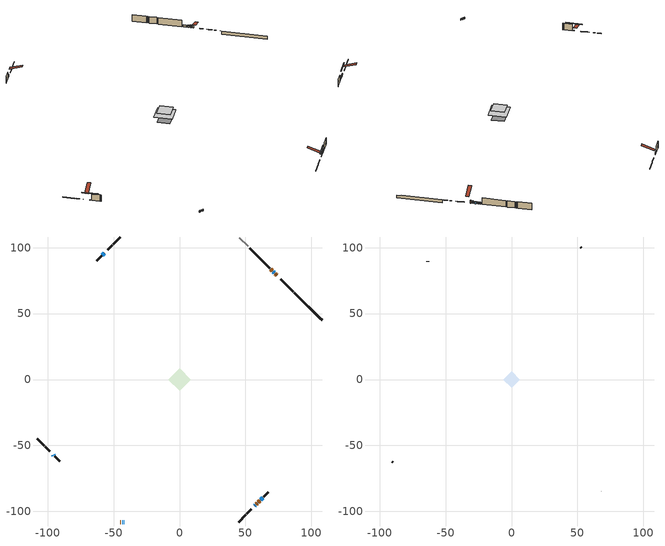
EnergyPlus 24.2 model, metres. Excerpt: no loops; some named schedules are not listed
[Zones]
conditioned space
 floor outside (Floor1 construction): -2.13,0 0,2.13 2.13,0 0,-2.13 z0.61
 floor adiabatic (AdiabaticFloorConstruction): -8.47,0 0,8.47 8.47,0 0,-8.47 z3.05
 floor foundation (Slab1 construction): -5.81,0 0,5.81 5.81,0 0,-5.81 z-1.68
 wall outside (RimJoist1 construction): 44.75,-108.04 50.39,-102.41 / -108.04,-44.75 -102.41,-50.39 / -44.75,108.04 -50.39,102.41 / 86.37,66.42 80.74,72.06 z0.61:0.91
 wall outside (RimJoist2 construction): 51.05,-101.75 54.32,-98.48 / -101.75,-51.05 -98.48,-54.32 / -51.05,101.75 -54.32,98.48 / 80.08,72.72 76.81,75.99 z0.61:0.91
 wall outside (AdiabaticWallConstruction 1): 72.84,79.95 72.6,80.2 z0.61:2.64
 wall outside (AdiabaticWallConstruction): -57.22,95.58 -58.48,94.32 z0.61:1.88; 71.94,80.86 71.11,81.68 / 61.48,-91.32 63.13,-89.67 z0.61:1.68; 57.22,-95.58 57.43,-95.37 / -95.58,-57.22 -95.17,-57.63 z0.61:0.96; -43.44,-108.04 -43.07,-108.04 / -42.15,-108.04 -41.73,-108.04 z0.61:1.83
 wall outside (Wall2 construction): 63.79,-89.01 67.32,-85.48 / -94.51,-58.29 -90.98,-61.81 / -59.14,93.66 -62.66,90.14 / 56.9,95.89 53.38,99.42 z0.61:5.49
 wall foundation (FoundationWall1 construction): 87.03,65.77,-1.68 87.03,65.77,0.61 105.94,46.85,0.61 105.94,46.85,0.51 108.04,44.75,0.51 108.04,44.75,-1.68
 wall othersidecoefficients (AdiabaticWallConstruction 1): 73.91,78.89 73.5,79.3 z0.61:2.64
 wall othersidecoefficients (AdiabaticWallConstruction): -44.76,-108.04 -44.36,-108.04 z0.61:1.83; 58.08,-94.72 59.09,-93.71 / 70.46,82.34 69.16,83.63 z0.61:2.13; 59.75,-93.05 60.82,-91.97 z0.61:2.64
 wall othersidecoefficients (Wall1 construction): 68.51,84.29 57.56,95.24 z0.61:5.49
 wall adiabatic (Wall4 construction): 51.95,100.85 45.41,107.39 z0.61:5.49
 window (WindowConstruction 1): -57.22,95.58 -58.48,94.32 z0.61:1.88
 window (WindowConstruction 2): 71.94,80.86 71.12,81.68 z0.61:1.68
 window (WindowConstruction 5): 57.22,-95.58 57.43,-95.37 z0.61:0.95
 window (WindowConstruction 6): -95.58,-57.22 -95.17,-57.63 z0.61:0.95
 window (WindowConstruction 3): -43.44,-108.04 -43.07,-108.04 z0.61:1.83
 window (WindowConstruction 4): -42.15,-108.04 -41.74,-108.04 z0.61:1.83
 window (WindowConstruction): 61.48,-91.32 63.13,-89.67 z0.61:1.68
 door inside (Door): 73.91,78.89 73.5,79.3 z0.61:2.64
 door (Door 1): 72.84,79.96 72.6,80.2 z0.61:2.64
 door inside (Window 3): -44.75,-108.04 -44.36,-108.04 z0.61:1.83
 door inside (Window): 58.08,-94.72 59.09,-93.71 z0.61:2.13
 door inside (Window 1): 59.75,-93.05 60.82,-91.97 z0.61:2.64
 door inside (Window 2): 70.46,82.34 69.17,83.63 z0.61:2.13
 ceiling adiabatic (AdiabaticFloorConstruction): 0,-8.47 8.47,0 0,8.47 -8.47,0 z3.05
attic - vented
 floor to conditioned space (Floor2 construction Reversed): -6.18,0 0,6.18 6.18,0 0,-6.18 z5.49
 wall outside (Wall3 construction): 67.97,-84.83 68.09,-84.71 / -90.33,-62.47 -90.21,-62.58 / -63.32,89.48 -63.43,89.37 / 52.72,100.08 52.61,100.19 z0.61:5.49
 roof outside (Roof1 construction): 56.56,-96.23,5.49 50.54,-90.21,8.33 48.96,-91.8,8.33 54.98,-97.82,5.49; -96.23,-56.56,5.49 -90.21,-50.54,8.33 -91.8,-48.96,8.33 -97.82,-54.98,5.49; -56.56,96.23,5.49 -50.54,90.21,8.33 -48.96,91.8,8.33 -54.98,97.82,5.49; 74.56,78.24,5.49 68.54,72.21,8.33 70.13,70.63,8.33 76.15,76.65,5.49
shading: -58.69,94.11 -57.01,95.79 -57.22,96 -58.9,94.32 z2.18; 70.9,81.89 72.15,80.65 72.36,80.86 71.12,82.11 z1.98; 61.02,-91.78 53.63,-99.17 53.92,-99.46 61.31,-92.07 z6.04; -91.58,-61.22 -99.17,-53.63 -99.46,-53.92 -91.87,-61.51 z6.04; 63.34,-89.45 61.27,-91.53 61.48,-91.74 63.55,-89.67 z1.98
[Building]
Building 1: Terrain=Suburbs
[Site:Location]
Toronto City Centre_ON: Latitude {deg}=43.63; Longitude {deg}=-79.39; Time Zone {hr}=-5; Elevation {m}=77; Keep Site Location Information=Yes
[Site:GroundTemperature:Shallow]
5.01852, 3.26908, 3.12898, 3.95918, 7.29196, 10.6092, 13.4851, 15.3069, 15.4617, 13.9799, 11.1774, 7.9619
[Site:WaterMainsTemperature]
Calculation Method=Schedule; Temperature Schedule=mains temperature schedule
[Material] Roughness=Rough; Thermal Absorptance=0.9
Name | Thickness {m} | Conductivity {W/m-K} | Density {kg/m3} | Specific Heat {J/kg-K} | Solar Absorptance | Visible Absorptance
asphalt or fiberglass shingles | 0.00635 | 0.162714 | 1121.4 | 1465.45 | 0.4 | 0.4
ceiling loosefill ins | 0.169333 | 0.0480833 | 16.02 | 1046.75 | 0.7 | 0.7
ceiling stud and cavity | 0.1397 | 0.104805 | 65.682 | 1177.47 | 0.7 | 0.7
concrete 4.0 in. | 0.1016 | 1.803125 | 2242.8 | 837.4 | 0.7 | 0.7
concrete 8.0 in. | 0.2032 | 1.803125 | 2242.8 | 837.4 | 0.7 | 0.7
door material | 0.04445 | 0.423968 | 512.64 | 1214.23 | 0.7 | 0.7
door material 1 | 0.04445 | 0.41777 | 512.64 | 1214.23 | 0.7 | 0.7
door material 2 | 0.04445 | 0.435339 | 512.64 | 1214.23 | 0.7 | 0.7
door material 3 | 0.04445 | 2.524375 | 512.64 | 1214.23 | 0.7 | 0.7
door material 4 | 0.04445 | 0.880494 | 512.64 | 1214.23 | 0.7 | 0.7
door material 5 | 0.04445 | 0.327969 | 512.64 | 1214.23 | 0.7 | 0.7
exterior vertical ins | 0.0563203 | 0.029427 | 32.04 | 1214.23 | 0.7 | 0.7
floor covering | 0.0127 | 0.0433444 | 54.468 | 1339.84 | 0.6 | 0.6
floor rigid ins | 0.103632 | 0.029427 | 32.04 | 1214.23 | 0.7 | 0.7
floor rigid ins 1; wall rigid ins 2 | 0.512978 | 0.029427 | 32.04 | 1214.23 | 0.7 | 0.7
floor stud and cavity | 0.1397 | 0.203849 | 92.3553 | 1139.71 | 0.7 | 0.7
floor stud and cavity 1 | 0.1397 | 1.75129 | 37.0049 | 1207.88 | 0.7 | 0.7
furniture material conditioned space 1 | 0.1524 | 0.115458 | 640.8 | 1214.23 | 0.6 | 0.6
gypsum board | 0.0127 | 0.160291 | 801 | 837.4 | 0.6 | 0.6
gypsum board 1 | 0.0127 | 0.160291 | 801 | 837.4 | 0.7 | 0.7
osb sheathing 0.5 in. | 0.0127 | 0.115458 | 512.64 | 1214.23 | 0.7 | 0.7
osb sheathing 0.75 in. | 0.01905 | 0.115458 | 512.64 | 1214.23 | 0.7 | 0.7
osb sheathing 2.0 in. | 0.0508 | 0.115458 | 512.64 | 1214.23 | 0.7 | 0.7
rim joist rigid ins; wall rigid ins 1 | 0.051816 | 0.029427 | 32.04 | 1214.23 | 0.7 | 0.7
rim joist stud and cavity | 0.0508 | 0.0405436 | 125.044 | 1163.47 | 0.6 | 0.6
rim joist stud and cavity 1 | 0.0508 | 0.0399817 | 125.044 | 1163.47 | 0.6 | 0.6
wall rigid ins | 0.051816 | 0.029427 | 32.04 | 1214.23 | 0.4 | 0.4
wall stud and cavity | 0.1397 | 0.10487 | 139.0536 | 1170.24 | 0.7 | 0.7
wall stud and cavity 1 | 0.1397 | 0.119486 | 139.0536 | 1170.24 | 0.7 | 0.7
wall stud and cavity 2 | 0.0889 | 6.9971 | 50.32683 | 1063.81 | 0.6 | 0.6
wall stud and cavity 3 | 0.0889 | 0.380278 | 52.3479 | 1209.89 | 0.7 | 0.7
wall stud and cavity 4 | 0.0889 | 0.391764 | 83.0341 | 1211.67 | 0.7 | 0.7
wood siding | 0.0254 | 0.102417 | 544.68 | 1172.36 | 0.4 | 0.4
wood siding 1 | 0.00254 | 0.102417 | 544.68 | 1172.36 | 0.4 | 0.4
wood siding 2; wood siding 3; wood siding 4 | 0.0254 | 0.102417 | 544.68 | 1172.36 | 0.7 | 0.7
[WindowMaterial:SimpleGlazingSystem]
Name | U-Factor {W/m2-K} | Solar Heat Gain Coefficient
WindowMaterial | 2.92871 | 0.66
WindowMaterial 1 | 2.90373 | 0.68
WindowMaterial 2 | 6.802244 | 0.72
WindowMaterial 3 | 6.93965 | 0.69
WindowMaterial 4 | 3.07123 | 0.43
[Construction]
AdiabaticFloorConstruction: floor stud and cavity 1, floor rigid ins 1, osb sheathing 0.75 in., floor covering
AdiabaticWallConstruction: wood siding 3, wall rigid ins 2, wall stud and cavity 3, gypsum board
AdiabaticWallConstruction 1: wood siding 4, wall rigid ins 2, wall stud and cavity 3, gypsum board
Door: door material 4
Door 1: door material 5
Floor1 construction: floor stud and cavity, floor rigid ins, osb sheathing 0.75 in., floor covering
Floor2 construction Reversed: gypsum board, ceiling stud and cavity, ceiling loosefill ins
FoundationWall1 construction: concrete 8.0 in., gypsum board 1
furniture construction conditioned space 1: furniture material conditioned space 1
PartitionWallConstruction: gypsum board, wall stud and cavity 4, gypsum board
RimJoist1 construction: wood siding 2, rim joist rigid ins, osb sheathing 2.0 in., rim joist stud and cavity
RimJoist2 construction: wood siding 2, osb sheathing 2.0 in., rim joist stud and cavity 1
Roof1 construction: asphalt or fiberglass shingles
Slab1 construction: concrete 4.0 in.
Wall1 construction; Wall4 construction: wall rigid ins, osb sheathing 0.5 in., wall stud and cavity, gypsum board
Wall2 construction: wood siding, wall rigid ins 1, osb sheathing 0.5 in., wall stud and cavity 1, gypsum board
Wall3 construction: wood siding 1, wall stud and cavity 2
Window: door material
Window 1: door material 1
Window 2: door material 2
Window 3: door material 3
WindowConstruction; WindowConstruction 2: WindowMaterial
WindowConstruction 1: WindowMaterial 1
WindowConstruction 3: WindowMaterial 2
WindowConstruction 4: WindowMaterial 3
WindowConstruction 5; WindowConstruction 6: WindowMaterial 4
[Zone] Multiplier=1; Part of Total Floor Area=Yes
Name | Volume {m3}
attic - vented | 35.2371
conditioned space | 546.3
[Space]
Name | Zone | Volume {m3}
attic - vented 1 | attic - vented | 35.2371
conditioned space 1 | conditioned space | 546.3
[ZoneInfiltration:EffectiveLeakageArea]
infil attic - vented 1: Zone or Space=attic - vented 1; Schedule=Always On Discrete; Effective Air Leakage Area {cm2}=3219.37; Stack Coefficient=0.000536539; Wind Coefficient=1.56502e-05
[ZoneMixing]
whole house fan mix: Zone or Space=attic - vented; Schedule=Always On Continuous; Design Flow Rate Calculation Method=Flow/Zone; Design Flow Rate {m3/s}=0; Source Zone or Space=conditioned space
[SurfaceProperty:ExposedFoundationPerimeter]
Slab1: Exposed Perimeter Calculation Method=TotalExposedPerimeter; Total Exposed Perimeter {m}=29.718
[SurfaceProperty:OtherSideCoefficients]
other non-freezing space: Combined Convective/Radiative Film Coefficient {W/m2-K}=8.35; Constant Temperature Coefficient=1; External Dry-Bulb Temperature Coefficient=0; Ground Temperature Coefficient=0; Wind Speed Coefficient=0; Zone Air Temperature Coefficient=0; Constant Temperature Schedule=other non-freezing space; Previous Other Side Temperature Coefficient=0
[InternalMass] Zone or ZoneList=conditioned space; Space or SpaceList=conditioned space 1
Name | Construction | Surface Area {m2}
furniture mass conditioned space 1 | furniture construction conditioned space 1 | 87.9638
partition wall mass | PartitionWallConstruction | 219.909
[Lights]
interior lighting: Zone or ZoneList or Space or SpaceList=conditioned space 1; Schedule=interior lighting schedule; Design Level Calculation Method=LightingLevel; Lighting Level {W}=343.2; Return Air Fraction=0; Fraction Radiant=0.6; Fraction Visible=0.2; Fraction Replaceable=1
[People]
occupants: Zone or ZoneList or Space or SpaceList=conditioned space 1; Number of People Schedule=occupants schedule; Number of People Calculation Method=People; Number of People=3; Fraction Radiant=0.314171; Sensible Heat Fraction=0.56303; Activity Level Schedule=occupants activity schedule; Carbon Dioxide Generation Rate {m3/s-W}=0; Enable ASHRAE 55 Comfort Warnings=No; Mean Radiant Temperature Calculation Type=EnclosureAveraged
[ElectricEquipment] Zone or ZoneList or Space or SpaceList=conditioned space 1; Design Level Calculation Method=EquipmentLevel
Name | Schedule | Design Level {W} | Fraction Latent | Fraction Radiant | Fraction Lost
clothes dryer | clothes dryer schedule | 140.772 | 0.015 | 0.081 | 0.85
clothes washer | clothes washer schedule | 32.1985 | 0.03 | 0.162 | 0.7
cooking range | cooking range schedule | 208.969 | 0.08 | 0.432 | 0.2
dishwasher | dishwasher schedule | 66.8632 | 0.3 | 0.18 | 0.4
fridge | fridge schedule | 72.9452 | 0 | 0.6 | 0
mech vent bath fan 0 | mech vent bath fan 0 schedule | 50.2 | 0 | 0 | 1
mech vent bath fan 1 | mech vent bath fan 1 schedule | 50.2 | 0 | 0 | 1
mech vent bath fan 2 | mech vent bath fan 2 schedule | 50.2 | 0 | 0 | 1
mech vent house fan | mech vent house fan schedule | 0 | 0 | 0 | 1
mech vent house fan cfis | mech vent house fan cfis schedule | 0 | 0 | 0 | 0
mech vent range fan 0 | mech vent range fan 0 schedule | 57 | 0 | 0 | 1
misc plug loads | misc plug loads schedule | 494.7 | 0.045 | 0.513 | 0.1
whole house fan | Always On Discrete | 0 | 0 | 0 | 1
[OtherEquipment] Zone or ZoneList or Space or SpaceList=conditioned space 1; Design Level Calculation Method=EquipmentLevel
Name | Fuel Type | Schedule | Design Level {W} | Fraction Latent | Fraction Radiant | Fraction Lost
clothes dryer 1 | Electricity | clothes dryer schedule | 0 | 0.015 | 0.081 | 0.85
cooking range 1 | Electricity | cooking range schedule | 0 | 0.08 | 0.432 | 0.2
general water use latent | None | general water use schedule | 59.3978 | 1 | 0 | 0
general water use sensible | None | general water use schedule | -58.539 | 0 | 0.6 | 0
mech vent house fan latent load | None | Always On Discrete | 0 | 1 | 0 | 0
mech vent house fan sensible load | None | Always On Discrete | 0 | 0 | 0 | 0
water heater energy adjustment1 | NaturalGas | Always On Discrete | 0.01 | 0 | 0 | 1
[ZoneInfiltration:DesignFlowRate] Zone or ZoneList or Space or SpaceList=conditioned space 1; Schedule=Always On Discrete; Design Flow Rate Calculation Method=Flow/Zone; Design Flow Rate {m3/s}=0
infil flow; natural vent flow; whole house fan flow
[Foundation:Kiva]
Foundation Kiva 1: Initial Indoor Air Temperature {C}=18; Wall Height Above Grade {m}=0.609996; Wall Depth Below Slab {m}=0.2032; Custom Block Material Name 1=exterior vertical ins; Custom Block Depth 1 {m}=2.28999; Custom Block X Position 1 {m}=0.2159; Custom Block Z Position 1 {m}=0
[Foundation:Kiva:Settings]
Soil Conductivity {W/m-K}=0.849921; Soil Density {kg/m3}=1842.3; Soil Specific Heat {J/kg-K}=418.7; Ground Solar Absorptivity=0.9; Ground Thermal Absorptivity=0.9; Ground Surface Roughness {m}=0.03; Far-Field Width {m}=40; Deep-Ground Boundary Condition=ZeroFlux; Deep-Ground Depth {m}=40; Minimum Cell Dimension {m}=0.2; Maximum Cell Growth Coefficient=3; Simulation Timestep=Timestep
[Exterior:Lights]
exterior lighting: Schedule=exterior lighting schedule; Design Level {W}=75.6
[Schedule:Constant]
Name | Hourly Value
Always On Continuous; mech vent house fan schedule; mech vent house fan cfis schedule; Always On Discrete | 1
other non-freezing space; fridge schedule | 0
occupants activity schedule | 117.228
[Schedule:Week:Daily]
interior lighting schedule Week Rule - Jan1-Jan27: interior lighting schedule day, interior lighting schedule day, interior lighting schedule day, interior lighting schedule day, interior lighting schedule day, interior lighting schedule day, interior lighting schedule day, interior lighting schedule default day, interior lighting schedule default day, interior lighting schedule default day, interior lighting schedule default day, interior lighting schedule default day
interior lighting schedule Week Rule - Jan28-Feb3: interior lighting schedule day, interior lighting schedule day, interior lighting schedule day, interior lighting schedule day, interior lighting schedule day 1, interior lighting schedule day 1, interior lighting schedule day 1, interior lighting schedule default day, interior lighting schedule default day, interior lighting schedule default day, interior lighting schedule default day, interior lighting schedule default day
interior lighting schedule Week Rule - Feb4-Feb24: interior lighting schedule day 1, interior lighting schedule day 1, interior lighting schedule day 1, interior lighting schedule day 1, interior lighting schedule day 1, interior lighting schedule day 1, interior lighting schedule day 1, interior lighting schedule default day, interior lighting schedule default day, interior lighting schedule default day, interior lighting schedule default day, interior lighting schedule default day
interior lighting schedule Week Rule - Feb25-Mar3: interior lighting schedule day 1, interior lighting schedule day 1, interior lighting schedule day 1, interior lighting schedule day 1, interior lighting schedule day 2, interior lighting schedule day 2, interior lighting schedule day 2, interior lighting schedule default day, interior lighting schedule default day, interior lighting schedule default day, interior lighting schedule default day, interior lighting schedule default day
interior lighting schedule Week Rule - Mar4-Mar31: interior lighting schedule day 2, interior lighting schedule day 2, interior lighting schedule day 2, interior lighting schedule day 2, interior lighting schedule day 2, interior lighting schedule day 2, interior lighting schedule day 2, interior lighting schedule default day, interior lighting schedule default day, interior lighting schedule default day, interior lighting schedule default day, interior lighting schedule default day
interior lighting schedule Week Rule - Apr1-Apr28: interior lighting schedule day 3, interior lighting schedule day 3, interior lighting schedule day 3, interior lighting schedule day 3, interior lighting schedule day 3, interior lighting schedule day 3, interior lighting schedule day 3, interior lighting schedule default day, interior lighting schedule default day, interior lighting schedule default day, interior lighting schedule default day, interior lighting schedule default day
interior lighting schedule Week Rule - Apr29-May5: interior lighting schedule day 3, interior lighting schedule day 3, interior lighting schedule day 4, interior lighting schedule day 4, interior lighting schedule day 4, interior lighting schedule day 4, interior lighting schedule day 4, interior lighting schedule default day, interior lighting schedule default day, interior lighting schedule default day, interior lighting schedule default day, interior lighting schedule default day
interior lighting schedule Week Rule - May6-May26: interior lighting schedule day 4, interior lighting schedule day 4, interior lighting schedule day 4, interior lighting schedule day 4, interior lighting schedule day 4, interior lighting schedule day 4, interior lighting schedule day 4, interior lighting schedule default day, interior lighting schedule default day, interior lighting schedule default day, interior lighting schedule default day, interior lighting schedule default day
interior lighting schedule Week Rule - May27-Jun2: interior lighting schedule day 4, interior lighting schedule day 4, interior lighting schedule day 4, interior lighting schedule day 4, interior lighting schedule day 4, interior lighting schedule day 5, interior lighting schedule day 5, interior lighting schedule default day, interior lighting schedule default day, interior lighting schedule default day, interior lighting schedule default day, interior lighting schedule default day
interior lighting schedule Week Rule - Jun3-Jun30: interior lighting schedule day 5, interior lighting schedule day 5, interior lighting schedule day 5, interior lighting schedule day 5, interior lighting schedule day 5, interior lighting schedule day 5, interior lighting schedule day 5, interior lighting schedule default day, interior lighting schedule default day, interior lighting schedule default day, interior lighting schedule default day, interior lighting schedule default day
interior lighting schedule Week Rule - Jul1-Jul28: interior lighting schedule day 6, interior lighting schedule day 6, interior lighting schedule day 6, interior lighting schedule day 6, interior lighting schedule day 6, interior lighting schedule day 6, interior lighting schedule day 6, interior lighting schedule default day, interior lighting schedule default day, interior lighting schedule default day, interior lighting schedule default day, interior lighting schedule default day
interior lighting schedule Week Rule - Jul29-Aug4: interior lighting schedule day 6, interior lighting schedule day 6, interior lighting schedule day 6, interior lighting schedule day 7, interior lighting schedule day 7, interior lighting schedule day 7, interior lighting schedule day 7, interior lighting schedule default day, interior lighting schedule default day, interior lighting schedule default day, interior lighting schedule default day, interior lighting schedule default day
interior lighting schedule Week Rule - Aug5-Aug25: interior lighting schedule day 7, interior lighting schedule day 7, interior lighting schedule day 7, interior lighting schedule day 7, interior lighting schedule day 7, interior lighting schedule day 7, interior lighting schedule day 7, interior lighting schedule default day, interior lighting schedule default day, interior lighting schedule default day, interior lighting schedule default day, interior lighting schedule default day
interior lighting schedule Week Rule - Aug26-Sep1: interior lighting schedule day 7, interior lighting schedule day 7, interior lighting schedule day 7, interior lighting schedule day 7, interior lighting schedule day 7, interior lighting schedule day 7, interior lighting schedule day 8, interior lighting schedule default day, interior lighting schedule default day, interior lighting schedule default day, interior lighting schedule default day, interior lighting schedule default day
interior lighting schedule Week Rule - Sep2-Sep29: interior lighting schedule day 8, interior lighting schedule day 8, interior lighting schedule day 8, interior lighting schedule day 8, interior lighting schedule day 8, interior lighting schedule day 8, interior lighting schedule day 8, interior lighting schedule default day, interior lighting schedule default day, interior lighting schedule default day, interior lighting schedule default day, interior lighting schedule default day
interior lighting schedule Week Rule - Sep30-Oct6: interior lighting schedule day 8, interior lighting schedule day 9, interior lighting schedule day 9, interior lighting schedule day 9, interior lighting schedule day 9, interior lighting schedule day 9, interior lighting schedule day 9, interior lighting schedule default day, interior lighting schedule default day, interior lighting schedule default day, interior lighting schedule default day, interior lighting schedule default day
interior lighting schedule Week Rule - Oct7-Oct27: interior lighting schedule day 9, interior lighting schedule day 9, interior lighting schedule day 9, interior lighting schedule day 9, interior lighting schedule day 9, interior lighting schedule day 9, interior lighting schedule day 9, interior lighting schedule default day, interior lighting schedule default day, interior lighting schedule default day, interior lighting schedule default day, interior lighting schedule default day
interior lighting schedule Week Rule - Oct28-Nov3: interior lighting schedule day 9, interior lighting schedule day 9, interior lighting schedule day 9, interior lighting schedule day 9, interior lighting schedule day 10, interior lighting schedule day 10, interior lighting schedule day 10, interior lighting schedule default day, interior lighting schedule default day, interior lighting schedule default day, interior lighting schedule default day, interior lighting schedule default day
interior lighting schedule Week Rule - Nov4-Nov24: interior lighting schedule day 10, interior lighting schedule day 10, interior lighting schedule day 10, interior lighting schedule day 10, interior lighting schedule day 10, interior lighting schedule day 10, interior lighting schedule day 10, interior lighting schedule default day, interior lighting schedule default day, interior lighting schedule default day, interior lighting schedule default day, interior lighting schedule default day
interior lighting schedule Week Rule - Nov25-Dec1: interior lighting schedule day 10, interior lighting schedule day 10, interior lighting schedule day 10, interior lighting schedule day 10, interior lighting schedule day 10, interior lighting schedule day 10, interior lighting schedule day 11, interior lighting schedule default day, interior lighting schedule default day, interior lighting schedule default day, interior lighting schedule default day, interior lighting schedule default day
interior lighting schedule Week Rule - Dec2-Dec31: interior lighting schedule day 11, interior lighting schedule day 11, interior lighting schedule day 11, interior lighting schedule day 11, interior lighting schedule day 11, interior lighting schedule day 11, interior lighting schedule day 11, interior lighting schedule default day, interior lighting schedule default day, interior lighting schedule default day, interior lighting schedule default day, interior lighting schedule default day
occupants schedule Week Rule - Jan1-Dec31: occupants schedule day, occupants schedule day, occupants schedule day, occupants schedule day, occupants schedule day, occupants schedule day, occupants schedule day, occupants schedule default day, occupants schedule default day, occupants schedule default day, occupants schedule default day, occupants schedule default day
clothes dryer schedule Week Rule - Jan1-Dec31: clothes dryer schedule day, clothes dryer schedule day, clothes dryer schedule day, clothes dryer schedule day, clothes dryer schedule day, clothes dryer schedule day, clothes dryer schedule day, clothes dryer schedule default day, clothes dryer schedule default day, clothes dryer schedule default day, clothes dryer schedule default day, clothes dryer schedule default day
clothes washer schedule Week Rule - Jan1-Dec31: clothes washer schedule day, clothes washer schedule day, clothes washer schedule day, clothes washer schedule day, clothes washer schedule day, clothes washer schedule day, clothes washer schedule day, clothes washer schedule default day, clothes washer schedule default day, clothes washer schedule default day, clothes washer schedule default day, clothes washer schedule default day
cooking range schedule Week Rule - Jan1-Dec31: cooking range schedule day, cooking range schedule day, cooking range schedule day, cooking range schedule day, cooking range schedule day, cooking range schedule day, cooking range schedule day, cooking range schedule default day, cooking range schedule default day, cooking range schedule default day, cooking range schedule default day, cooking range schedule default day
dishwasher schedule Week Rule - Jan1-Dec31: dishwasher schedule day, dishwasher schedule day, dishwasher schedule day, dishwasher schedule day, dishwasher schedule day, dishwasher schedule day, dishwasher schedule day, dishwasher schedule default day, dishwasher schedule default day, dishwasher schedule default day, dishwasher schedule default day, dishwasher schedule default day
mech vent bath fan 0 schedule Week Rule - Jan1-Dec31: mech vent bath fan 0 schedule day, mech vent bath fan 0 schedule day, mech vent bath fan 0 schedule day, mech vent bath fan 0 schedule day, mech vent bath fan 0 schedule day, mech vent bath fan 0 schedule day, mech vent bath fan 0 schedule day, mech vent bath fan 0 schedule default day, mech vent bath fan 0 schedule default day, mech vent bath fan 0 schedule default day, mech vent bath fan 0 schedule default day, mech vent bath fan 0 schedule default day
mech vent bath fan 1 schedule Week Rule - Jan1-Dec31: mech vent bath fan 1 schedule day, mech vent bath fan 1 schedule day, mech vent bath fan 1 schedule day, mech vent bath fan 1 schedule day, mech vent bath fan 1 schedule day, mech vent bath fan 1 schedule day, mech vent bath fan 1 schedule day, mech vent bath fan 1 schedule default day, mech vent bath fan 1 schedule default day, mech vent bath fan 1 schedule default day, mech vent bath fan 1 schedule default day, mech vent bath fan 1 schedule default day
mech vent bath fan 2 schedule Week Rule - Jan1-Dec31: mech vent bath fan 2 schedule day, mech vent bath fan 2 schedule day, mech vent bath fan 2 schedule day, mech vent bath fan 2 schedule day, mech vent bath fan 2 schedule day, mech vent bath fan 2 schedule day, mech vent bath fan 2 schedule day, mech vent bath fan 2 schedule default day, mech vent bath fan 2 schedule default day, mech vent bath fan 2 schedule default day, mech vent bath fan 2 schedule default day, mech vent bath fan 2 schedule default day
mech vent range fan 0 schedule Week Rule - Jan1-Dec31: mech vent range fan 0 schedule day, mech vent range fan 0 schedule day, mech vent range fan 0 schedule day, mech vent range fan 0 schedule day, mech vent range fan 0 schedule day, mech vent range fan 0 schedule day, mech vent range fan 0 schedule day, mech vent range fan 0 schedule default day, mech vent range fan 0 schedule default day, mech vent range fan 0 schedule default day, mech vent range fan 0 schedule default day, mech vent range fan 0 schedule default day
misc plug loads schedule Week Rule - Jan1-Dec31: misc plug loads schedule day, misc plug loads schedule day, misc plug loads schedule day, misc plug loads schedule day, misc plug loads schedule day, misc plug loads schedule day, misc plug loads schedule day, misc plug loads schedule default day, misc plug loads schedule default day, misc plug loads schedule default day, misc plug loads schedule default day, misc plug loads schedule default day
general water use schedule Week Rule - Jan1-Dec31: general water use schedule day, general water use schedule day, general water use schedule day, general water use schedule day, general water use schedule day, general water use schedule day, general water use schedule day, general water use schedule default day, general water use schedule default day, general water use schedule default day, general water use schedule default day, general water use schedule default day
exterior lighting schedule Week Rule - Jan1-Jan27: exterior lighting schedule day, exterior lighting schedule day, exterior lighting schedule day, exterior lighting schedule day, exterior lighting schedule day, exterior lighting schedule day, exterior lighting schedule day, exterior lighting schedule default day, exterior lighting schedule default day, exterior lighting schedule default day, exterior lighting schedule default day, exterior lighting schedule default day
exterior lighting schedule Week Rule - Jan28-Feb3: exterior lighting schedule day, exterior lighting schedule day, exterior lighting schedule day, exterior lighting schedule day, exterior lighting schedule day 1, exterior lighting schedule day 1, exterior lighting schedule day 1, exterior lighting schedule default day, exterior lighting schedule default day, exterior lighting schedule default day, exterior lighting schedule default day, exterior lighting schedule default day
exterior lighting schedule Week Rule - Feb4-Feb24: exterior lighting schedule day 1, exterior lighting schedule day 1, exterior lighting schedule day 1, exterior lighting schedule day 1, exterior lighting schedule day 1, exterior lighting schedule day 1, exterior lighting schedule day 1, exterior lighting schedule default day, exterior lighting schedule default day, exterior lighting schedule default day, exterior lighting schedule default day, exterior lighting schedule default day
exterior lighting schedule Week Rule - Feb25-Mar3: exterior lighting schedule day 1, exterior lighting schedule day 1, exterior lighting schedule day 1, exterior lighting schedule day 1, exterior lighting schedule day 2, exterior lighting schedule day 2, exterior lighting schedule day 2, exterior lighting schedule default day, exterior lighting schedule default day, exterior lighting schedule default day, exterior lighting schedule default day, exterior lighting schedule default day
exterior lighting schedule Week Rule - Mar4-Mar31: exterior lighting schedule day 2, exterior lighting schedule day 2, exterior lighting schedule day 2, exterior lighting schedule day 2, exterior lighting schedule day 2, exterior lighting schedule day 2, exterior lighting schedule day 2, exterior lighting schedule default day, exterior lighting schedule default day, exterior lighting schedule default day, exterior lighting schedule default day, exterior lighting schedule default day
exterior lighting schedule Week Rule - Apr1-Apr28: exterior lighting schedule day 3, exterior lighting schedule day 3, exterior lighting schedule day 3, exterior lighting schedule day 3, exterior lighting schedule day 3, exterior lighting schedule day 3, exterior lighting schedule day 3, exterior lighting schedule default day, exterior lighting schedule default day, exterior lighting schedule default day, exterior lighting schedule default day, exterior lighting schedule default day
exterior lighting schedule Week Rule - Apr29-May5: exterior lighting schedule day 3, exterior lighting schedule day 3, exterior lighting schedule day 4, exterior lighting schedule day 4, exterior lighting schedule day 4, exterior lighting schedule day 4, exterior lighting schedule day 4, exterior lighting schedule default day, exterior lighting schedule default day, exterior lighting schedule default day, exterior lighting schedule default day, exterior lighting schedule default day
exterior lighting schedule Week Rule - May6-May26: exterior lighting schedule day 4, exterior lighting schedule day 4, exterior lighting schedule day 4, exterior lighting schedule day 4, exterior lighting schedule day 4, exterior lighting schedule day 4, exterior lighting schedule day 4, exterior lighting schedule default day, exterior lighting schedule default day, exterior lighting schedule default day, exterior lighting schedule default day, exterior lighting schedule default day
exterior lighting schedule Week Rule - May27-Jun2: exterior lighting schedule day 4, exterior lighting schedule day 4, exterior lighting schedule day 4, exterior lighting schedule day 4, exterior lighting schedule day 4, exterior lighting schedule day 5, exterior lighting schedule day 5, exterior lighting schedule default day, exterior lighting schedule default day, exterior lighting schedule default day, exterior lighting schedule default day, exterior lighting schedule default day
exterior lighting schedule Week Rule - Jun3-Jun30: exterior lighting schedule day 5, exterior lighting schedule day 5, exterior lighting schedule day 5, exterior lighting schedule day 5, exterior lighting schedule day 5, exterior lighting schedule day 5, exterior lighting schedule day 5, exterior lighting schedule default day, exterior lighting schedule default day, exterior lighting schedule default day, exterior lighting schedule default day, exterior lighting schedule default day
exterior lighting schedule Week Rule - Jul1-Jul28: exterior lighting schedule day 6, exterior lighting schedule day 6, exterior lighting schedule day 6, exterior lighting schedule day 6, exterior lighting schedule day 6, exterior lighting schedule day 6, exterior lighting schedule day 6, exterior lighting schedule default day, exterior lighting schedule default day, exterior lighting schedule default day, exterior lighting schedule default day, exterior lighting schedule default day
exterior lighting schedule Week Rule - Jul29-Aug4: exterior lighting schedule day 6, exterior lighting schedule day 6, exterior lighting schedule day 6, exterior lighting schedule day 7, exterior lighting schedule day 7, exterior lighting schedule day 7, exterior lighting schedule day 7, exterior lighting schedule default day, exterior lighting schedule default day, exterior lighting schedule default day, exterior lighting schedule default day, exterior lighting schedule default day
exterior lighting schedule Week Rule - Aug5-Aug25: exterior lighting schedule day 7, exterior lighting schedule day 7, exterior lighting schedule day 7, exterior lighting schedule day 7, exterior lighting schedule day 7, exterior lighting schedule day 7, exterior lighting schedule day 7, exterior lighting schedule default day, exterior lighting schedule default day, exterior lighting schedule default day, exterior lighting schedule default day, exterior lighting schedule default day
[Schedule:Year]
interior lighting schedule: interior lighting schedule Week Rule - Jan1-Jan27, 1, 1, 1, 27, interior lighting schedule Week Rule - Jan28-Feb3, 1, 28, 2, 3, interior lighting schedule Week Rule - Feb4-Feb24, 2, 4, 2, 24, interior lighting schedule Week Rule - Feb25-Mar3, 2, 25, 3, 3, interior lighting schedule Week Rule - Mar4-Mar31, 3, 4, 3, 31, interior lighting schedule Week Rule - Apr1-Apr28, 4, 1, 4, 28, interior lighting schedule Week Rule - Apr29-May5, 4, 29, 5, 5, interior lighting schedule Week Rule - May6-May26, 5, 6, 5, 26, interior lighting schedule Week Rule - May27-Jun2, 5, 27, 6, 2, interior lighting schedule Week Rule - Jun3-Jun30, 6, 3, 6, 30, interior lighting schedule Week Rule - Jul1-Jul28, 7, 1, 7, 28, interior lighting schedule Week Rule - Jul29-Aug4, 7, 29, 8, 4, interior lighting schedule Week Rule - Aug5-Aug25, 8, 5, 8, 25, interior lighting schedule Week Rule - Aug26-Sep1, 8, 26, 9, 1, interior lighting schedule Week Rule - Sep2-Sep29, 9, 2, 9, 29, interior lighting schedule Week Rule - Sep30-Oct6, 9, 30, 10, 6, interior lighting schedule Week Rule - Oct7-Oct27, 10, 7, 10, 27, interior lighting schedule Week Rule - Oct28-Nov3, 10, 28, 11, 3, interior lighting schedule Week Rule - Nov4-Nov24, 11, 4, 11, 24, interior lighting schedule Week Rule - Nov25-Dec1, 11, 25, 12, 1, interior lighting schedule Week Rule - Dec2-Dec31, 12, 2, 12, 31
occupants schedule: occupants schedule Week Rule - Jan1-Dec31, 1, 1, 12, 31
clothes dryer schedule: clothes dryer schedule Week Rule - Jan1-Dec31, 1, 1, 12, 31
clothes washer schedule: clothes washer schedule Week Rule - Jan1-Dec31, 1, 1, 12, 31
cooking range schedule: cooking range schedule Week Rule - Jan1-Dec31, 1, 1, 12, 31
dishwasher schedule: dishwasher schedule Week Rule - Jan1-Dec31, 1, 1, 12, 31
mech vent bath fan 0 schedule: mech vent bath fan 0 schedule Week Rule - Jan1-Dec31, 1, 1, 12, 31
mech vent bath fan 1 schedule: mech vent bath fan 1 schedule Week Rule - Jan1-Dec31, 1, 1, 12, 31
mech vent bath fan 2 schedule: mech vent bath fan 2 schedule Week Rule - Jan1-Dec31, 1, 1, 12, 31
mech vent range fan 0 schedule: mech vent range fan 0 schedule Week Rule - Jan1-Dec31, 1, 1, 12, 31
misc plug loads schedule: misc plug loads schedule Week Rule - Jan1-Dec31, 1, 1, 12, 31
general water use schedule: general water use schedule Week Rule - Jan1-Dec31, 1, 1, 12, 31
exterior lighting schedule: exterior lighting schedule Week Rule - Jan1-Jan27, 1, 1, 1, 27, exterior lighting schedule Week Rule - Jan28-Feb3, 1, 28, 2, 3, exterior lighting schedule Week Rule - Feb4-Feb24, 2, 4, 2, 24, exterior lighting schedule Week Rule - Feb25-Mar3, 2, 25, 3, 3, exterior lighting schedule Week Rule - Mar4-Mar31, 3, 4, 3, 31, exterior lighting schedule Week Rule - Apr1-Apr28, 4, 1, 4, 28, exterior lighting schedule Week Rule - Apr29-May5, 4, 29, 5, 5, exterior lighting schedule Week Rule - May6-May26, 5, 6, 5, 26, exterior lighting schedule Week Rule - May27-Jun2, 5, 27, 6, 2, exterior lighting schedule Week Rule - Jun3-Jun30, 6, 3, 6, 30, exterior lighting schedule Week Rule - Jul1-Jul28, 7, 1, 7, 28, exterior lighting schedule Week Rule - Jul29-Aug4, 7, 29, 8, 4, exterior lighting schedule Week Rule - Aug5-Aug25, 8, 5, 8, 25, exterior lighting schedule Week Rule - Aug26-Sep1, 8, 26, 9, 1, exterior lighting schedule Week Rule - Sep2-Sep29, 9, 2, 9, 29, exterior lighting schedule Week Rule - Sep30-Oct6, 9, 30, 10, 6, exterior lighting schedule Week Rule - Oct7-Oct27, 10, 7, 10, 27, exterior lighting schedule Week Rule - Oct28-Nov3, 10, 28, 11, 3, exterior lighting schedule Week Rule - Nov4-Nov24, 11, 4, 11, 24, exterior lighting schedule Week Rule - Nov25-Dec1, 11, 25, 12, 1, exterior lighting schedule Week Rule - Dec2-Dec31, 12, 2, 12, 31
[Schedule:Compact]
mains temperature schedule: Through: 01/01, For: AllDays, Until: 24:00, 8.80333, Through: 01/02, For: AllDays, Until: 24:00, 8.74333, Through: 01/03, For: AllDays, Until: 24:00, 8.68389, Through: 01/04, For: AllDays, Until: 24:00, 8.62611, Through: 01/05, For: AllDays, Until: 24:00, 8.56944, Through: 01/06, For: AllDays, Until: 24:00, 8.51389, Through: 01/07, For: AllDays, Until: 24:00, 8.45944, Through: 01/08, For: AllDays, Until: 24:00, 8.40611, Through: 01/09, For: AllDays, Until: 24:00, 8.35389, Through: 01/10, For: AllDays, Until: 24:00, 8.30278, Through: 01/11, For: AllDays, Until: 24:00, 8.25333, Through: 01/12, For: AllDays, Until: 24:00, 8.205, Through: 01/13, For: AllDays, Until: 24:00, 8.15778, Through: 01/14, For: AllDays, Until: 24:00, 8.11222, Through: 01/15, For: AllDays, Until: 24:00, 8.06778, Through: 01/16, For: AllDays, Until: 24:00, 8.02444, Through: 01/17, For: AllDays, Until: 24:00, 7.98222, Through: 01/18, For: AllDays, Until: 24:00, 7.94167, Through: 01/19, For: AllDays, Until: 24:00, 7.90222, Through: 01/20, For: AllDays, Until: 24:00, 7.86444, Through: 01/21, For: AllDays, Until: 24:00, 7.82778, Through: 01/22, For: AllDays, Until: 24:00, 7.79278, Through: 01/23, For: AllDays, Until: 24:00, 7.75889, Through: 01/24, For: AllDays, Until: 24:00, 7.72667, Through: 01/25, For: AllDays, Until: 24:00, 7.69556, Through: 01/26, For: AllDays, Until: 24:00, 7.66611, Through: 01/27, For: AllDays, Until: 24:00, 7.63778, Through: 01/28, For: AllDays, Until: 24:00, 7.61111, Through: 01/29, For: AllDays, Until: 24:00, 7.58556, Through: 01/30, For: AllDays, Until: 24:00, 7.56167, Through: 01/31, For: AllDays, Until: 24:00, 7.53944, Through: 02/01, For: AllDays, Until: 24:00, 7.51833, Through: 02/02, For: AllDays, Until: 24:00, 7.49889, Through: 02/03, For: AllDays, Until: 24:00, 7.48111, Through: 02/04, For: AllDays, Until: 24:00, 7.46444, Through: 02/05, For: AllDays, Until: 24:00, 7.44944, Through: 02/06, For: AllDays, Until: 24:00, 7.43556, Through: 02/07, For: AllDays, Until: 24:00, 7.42333, Through: 02/08, For: AllDays, Until: 24:00, 7.41278, Through: 02/09, For: AllDays, Until: 24:00, 7.40389, Through: 02/10, For: AllDays, Until: 24:00, 7.39611, Through: 02/11, For: AllDays, Until: 24:00, 7.39, Through: 02/12, For: AllDays, Until: 24:00, 7.38556, Through: 02/13, For: AllDays, Until: 24:00, 7.38222, Through: 02/14, For: AllDays, Until: 24:00, 7.38056, Through: 02/15, For: AllDays, Until: 24:00, 7.38056, Through: 02/16, For: AllDays, Until: 24:00, 7.38222, Through: 02/17, For: AllDays, Until: 24:00, 7.385, Through: 02/18, For: AllDays, Until: 24:00, 7.38944, Through: 02/19, For: AllDays, Until: 24:00, 7.395, Through: 02/20, For: AllDays, Until: 24:00, 7.40278, Through: 02/21, For: AllDays, Until: 24:00, 7.41167, Through: 02/22, For: AllDays, Until: 24:00, 7.42222, Through: 02/23, For: AllDays, Until: 24:00, 7.43389, Through: 02/24, For: AllDays, Until: 24:00, 7.44722, Through: 02/25, For: AllDays, Until: 24:00, 7.46222, Through: 02/26, For: AllDays, Until: 24:00, 7.47833, Through: 02/27, For: AllDays, Until: 24:00, 7.49611, Through: 02/28, For: AllDays, Until: 24:00, 7.51556, Through: 03/01, For: AllDays, Until: 24:00, 7.53667, Through: 03/02, For: AllDays, Until: 24:00, 7.55889, Through: 03/03, For: AllDays, Until: 24:00, 7.58222, Through: 03/04, For: AllDays, Until: 24:00, 7.60722, Through: 03/05, For: AllDays, Until: 24:00, 7.63389, Through: 03/06, For: AllDays, Until: 24:00, 7.66222, Through: 03/07, For: AllDays, Until: 24:00, 7.69111, Through: 03/08, For: AllDays, Until: 24:00, 7.72222, Through: 03/09, For: AllDays, Until: 24:00, 7.75444, Through: 03/10, For: AllDays, Until: 24:00, 7.78778, Through: 03/11, For: AllDays, Until: 24:00, 7.82278, Through: 03/12, For: AllDays, Until: 24:00, 7.85944, Through: 03/13, For: AllDays, Until: 24:00, 7.89722, Through: 03/14, For: AllDays, Until: 24:00, 7.93611, Through: 03/15, For: AllDays, Until: 24:00, 7.97667, Through: 03/16, For: AllDays, Until: 24:00, 8.01833, Through: 03/17, For: AllDays, Until: 24:00, 8.06167, Through: 03/18, For: AllDays, Until: 24:00, 8.10611, Through: 03/19, For: AllDays, Until: 24:00, 8.15167, Through: 03/20, For: AllDays, Until: 24:00, 8.19833, Through: 03/21, For: AllDays, Until: 24:00, 8.24667, Through: 03/22, For: AllDays, Until: 24:00, 8.29611, Through: 03/23, For: AllDays, Until: 24:00, 8.34667, Through: 03/24, For: AllDays, Until: 24:00, 8.39889, Through: 03/25, For: AllDays, Until: 24:00, 8.45167, Through: 03/26, For: AllDays, Until: 24:00, 8.50611, Through: 03/27, For: AllDays, Until: 24:00, 8.56167, Through: 03/28, For: AllDays, Until: 24:00, 8.61833, Through: 03/29, For: AllDays, Until: 24:00, 8.67611, Through: 03/30, For: AllDays, Until: 24:00, 8.735, Through: 03/31, For: AllDays, Until: 24:00, 8.795, Through: 04/01, For: AllDays, Until: 24:00, 8.85611, Through: 04/02, For: AllDays, Until: 24:00, 8.91833, Through: 04/03, For: AllDays, Until: 24:00, 8.98167, Through: 04/04, For: AllDays, Until: 24:00, 9.04556, Through: 04/05, For: AllDays, Until: 24:00, 9.11111, Through: 04/06, For: AllDays, Until: 24:00, 9.17722, Through: 04/07, For: AllDays, Until: 24:00, 9.24444, Through: 04/08, For: AllDays, Until: 24:00, 9.31222, Through: 04/09, For: AllDays, Until: 24:00, 9.38167, Through: 04/10, For: AllDays, Until: 24:00, 9.45167, Through: 04/11, For: AllDays, Until: 24:00, 9.52222, Through: 04/12, For: AllDays, Until: 24:00, 9.59444, Through: 04/13, For: AllDays, Until: 24:00, 9.66667, Through: 04/14, For: AllDays, Until: 24:00, 9.74, Through: 04/15, For: AllDays, Until: 24:00, 9.81444, Through: 04/16, For: AllDays, Until: 24:00, 9.88944, Through: 04/17, For: AllDays, Until: 24:00, 9.96556, Through: 04/18, For: AllDays, Until: 24:00, 10.0417, Through: 04/19, For: AllDays, Until: 24:00, 10.1189, Through: 04/20, For: AllDays, Until: 24:00, 10.1972, Through: 04/21, For: AllDays, Until: 24:00, 10.2756, Through: 04/22, For: AllDays, Until: 24:00, 10.355, Through: 04/23, For: AllDays, Until: 24:00, 10.435, Through: 04/24, For: AllDays, Until: 24:00, 10.515, Through: 04/25, For: AllDays, Until: 24:00, 10.5961, Through: 04/26, For: AllDays, Until: 24:00, 10.6778, Through: 04/27, For: AllDays, Until: 24:00, 10.76, Through: 04/28, For: AllDays, Until: 24:00, 10.8428, Through: 04/29, For: AllDays, Until: 24:00, 10.9261, Through: 04/30, For: AllDays, Until: 24:00, 11.0094, Through: 05/01, For: AllDays, Until: 24:00, 11.0933, Through: 05/02, For: AllDays, Until: 24:00, 11.1778, Through: 05/03, For: AllDays, Until: 24:00, 11.2628, Through: 05/04, For: AllDays, Until: 24:00, 11.3478, Through: 05/05, For: AllDays, Until: 24:00, 11.4333, Through: 05/06, For: AllDays, Until: 24:00, 11.5189, Through: 05/07, For: AllDays, Until: 24:00, 11.605, Through: 05/08, For: AllDays, Until: 24:00, 11.6917, Through: 05/09, For: AllDays, Until: 24:00, 11.7778, Through: 05/10, For: AllDays, Until: 24:00, 11.865, Through: 05/11, For: AllDays, Until: 24:00, 11.9517, Through: 05/12, For: AllDays, Until: 24:00, 12.0389, Through: 05/13, For: AllDays, Until: 24:00, 12.1261, Through: 05/14, For: AllDays, Until: 24:00, 12.2133, Through: 05/15, For: AllDays, Until: 24:00, 12.3006, Through: 05/16, For: AllDays, Until: 24:00, 12.3883, Through: 05/17, For: AllDays, Until: 24:00, 12.4756, Through: 05/18, For: AllDays, Until: 24:00, 12.5628, Through: 05/19, For: AllDays, Until: 24:00, 12.6506, Through: 05/20, For: AllDays, Until: 24:00, 12.7378, Through: 05/21, For: AllDays, Until: 24:00, 12.825, Through: 05/22, For: AllDays, Until: 24:00, 12.9122, Through: 05/23, For: AllDays, Until: 24:00, 12.9994, Through: 05/24, For: AllDays, Until: 24:00, 13.0861, Through: 05/25, For: AllDays, Until: 24:00, 13.1728, Through: 05/26, For: AllDays, Until: 24:00, 13.2594, Through: 05/27, For: AllDays, Until: 24:00, 13.3456, Through: 05/28, For: AllDays, Until: 24:00, 13.4317, Through: 05/29, For: AllDays, Until: 24:00, 13.5172, Through: 05/30, For: AllDays, Until: 24:00, 13.6028, Through: 05/31, For: AllDays, Until: 24:00, 13.6878, Through: 06/01, For: AllDays, Until: 24:00, 13.7722, Through: 06/02, For: AllDays, Until: 24:00, 13.8567, Through: 06/03, For: AllDays, Until: 24:00, 13.9406, Through: 06/04, For: AllDays, Until: 24:00, 14.0239, Through: 06/05, For: AllDays, Until: 24:00, 14.1067, Through: 06/06, For: AllDays, Until: 24:00, 14.1894, Through: 06/07, For: AllDays, Until: 24:00, 14.2711, Through: 06/08, For: AllDays, Until: 24:00, 14.3528, Through: 06/09, For: AllDays, Until: 24:00, 14.4339, Through: 06/10, For: AllDays, Until: 24:00, 14.5139, Through: 06/11, For: AllDays, Until: 24:00, 14.5939, Through: 06/12, For: AllDays, Until: 24:00, 14.6728, Through: 06/13, For: AllDays, Until: 24:00, 14.7511, Through: 06/14, For: AllDays, Until: 24:00, 14.8289, Through: 06/15, For: AllDays, Until: 24:00, 14.9061, Through: 06/16, For: AllDays, Until: 24:00, 14.9822, Through: 06/17, For: AllDays, Until: 24:00, 15.0578, Through: 06/18, For: AllDays, Until: 24:00, 15.1328, Through: 06/19, For: AllDays, Until: 24:00, 15.2067, Through: 06/20, For: AllDays, Until: 24:00, 15.28, Through: 06/21, For: AllDays, Until: 24:00, 15.3522, Through: 06/22, For: AllDays, Until: 24:00, 15.4239, Through: 06/23, For: AllDays, Until: 24:00, 15.4944, Through: 06/24, For: AllDays, Until: 24:00, 15.5639, Through: 06/25, For: AllDays, Until: 24:00, 15.6328, Through: 06/26, For: AllDays, Until: 24:00, 15.7006, Through: 06/27, For: AllDays, Until: 24:00, 15.7678, Through: 06/28, For: AllDays, Until: 24:00, 15.8333, Through: 06/29, For: AllDays, Until: 24:00, 15.8983, Through: 06/30, For: AllDays, Until: 24:00, 15.9622, Through: 07/01, For: AllDays, Until: 24:00, 16.025, Through: 07/02, For: AllDays, Until: 24:00, 16.0872, Through: 07/03, For: AllDays, Until: 24:00, 16.1478, Through: 07/04, For: AllDays, Until: 24:00, 16.2072, Through: 07/05, For: AllDays, Until: 24:00, 16.2661, Through: 07/06, For: AllDays, Until: 24:00, 16.3233, Through: 07/07, For: AllDays, Until: 24:00, 16.3794, Through: 07/08, For: AllDays, Until: 24:00, 16.435, Through: 07/09, For: AllDays, Until: 24:00, 16.4889, Through: 07/10, For: AllDays, Until: 24:00, 16.5417, Through: 07/11, For: AllDays, Until: 24:00, 16.5928, Through: 07/12, For: AllDays, Until: 24:00, 16.6433, Through: 07/13, For: AllDays, Until: 24:00, 16.6922, Through: 07/14, For: AllDays, Until: 24:00, 16.74, Through: 07/15, For: AllDays, Until: 24:00, 16.7867, Through: 07/16, For: AllDays, Until: 24:00, 16.8322, Through: 07/17, For: AllDays, Until: 24:00, 16.8761, Through: 07/18, For: AllDays, Until: 24:00, 16.9189, Through: 07/19, For: AllDays, Until: 24:00, 16.96, Through: 07/20, For: AllDays, Until: 24:00, 17, Through: 07/21, For: AllDays, Until: 24:00, 17.0389, Through: 07/22, For: AllDays, Until: 24:00, 17.0761, Through: 07/23, For: AllDays, Until: 24:00, 17.1122, Through: 07/24, For: AllDays, Until: 24:00, 17.1467, Through: 07/25, For: AllDays, Until: 24:00, 17.18, Through: 07/26, For: AllDays, Until: 24:00, 17.2117, Through: 07/27, For: AllDays, Until: 24:00, 17.2422, Through: 07/28, For: AllDays, Until: 24:00, 17.2711, Through: 07/29, For: AllDays, Until: 24:00, 17.2983, Through: 07/30, For: AllDays, Until: 24:00, 17.3244, Through: 07/31, For: AllDays, Until: 24:00, 17.3494, Through: 08/01, For: AllDays, Until: 24:00, 17.3728, Through: 08/02, For: AllDays, Until: 24:00, 17.3944, Through: 08/03, For: AllDays, Until: 24:00, 17.4144, Through: 08/04, For: AllDays, Until: 24:00, 17.4333, Through: 08/05, For: AllDays, Until: 24:00, 17.4506, Through: 08/06, For: AllDays, Until: 24:00, 17.4667, Through: 08/07, For: AllDays, Until: 24:00, 17.4811, Through: 08/08, For: AllDays, Until: 24:00, 17.4939, Through: 08/09, For: AllDays, Until: 24:00, 17.5056, Through: 08/10, For: AllDays, Until: 24:00, 17.5156, Through: 08/11, For: AllDays, Until: 24:00, 17.5239, Through: 08/12, For: AllDays, Until: 24:00, 17.5311, Through: 08/13, For: AllDays, Until: 24:00, 17.5361, Through: 08/14, For: AllDays, Until: 24:00, 17.54, Through: 08/15, For: AllDays, Until: 24:00, 17.5428, Through: 08/16, For: AllDays, Until: 24:00, 17.5439, Through: 08/17, For: AllDays, Until: 24:00, 17.5433, Through: 08/18, For: AllDays, Until: 24:00, 17.5411, Through: 08/19, For: AllDays, Until: 24:00, 17.5372, Through: 08/20, For: AllDays, Until: 24:00, 17.5322, Through: 08/21, For: AllDays, Until: 24:00, 17.5256, Through: 08/22, For: AllDays, Until: 24:00, 17.5178, Through: 08/23, For: AllDays, Until: 24:00, 17.5083, Through: 08/24, For: AllDays, Until: 24:00, 17.4972, Through: 08/25, For: AllDays, Until: 24:00, 17.4844, Through: 08/26, For: AllDays, Until: 24:00, 17.4706, Through: 08/27, For: AllDays, Until: 24:00, 17.455, Through: 08/28, For: AllDays, Until: 24:00, 17.4378, Through: 08/29, For: AllDays, Until: 24:00, 17.4194, Through: 08/30, For: AllDays, Until: 24:00, 17.3994, Through: 08/31, For: AllDays, Until: 24:00, 17.3778, Through: 09/01, For: AllDays, Until: 24:00, 17.355, Through: 09/02, For: AllDays, Until: 24:00, 17.3311, Through: 09/03, For: AllDays, Until: 24:00, 17.305, Through: 09/04, For: AllDays, Until: 24:00, 17.2778, Through: 09/05, For: AllDays, Until: 24:00, 17.2494, Through: 09/06, For: AllDays, Until: 24:00, 17.2194, Through: 09/07, For: AllDays, Until: 24:00, 17.1878, Through: 09/08, For: AllDays, Until: 24:00, 17.155, Through: 09/09, For: AllDays, Until: 24:00, 17.1206, Through: 09/10, For: AllDays, Until: 24:00, 17.085, Through: 09/11, For: AllDays, Until: 24:00, 17.0483, Through: 09/12, For: AllDays, Until: 24:00, 17.01, Through: 09/13, For: AllDays, Until: 24:00, 16.97, Through: 09/14, For: AllDays, Until: 24:00, 16.9289, Through: 09/15, For: AllDays, Until: 24:00, 16.8867, Through: 09/16, For: AllDays, Until: 24:00, 16.8428, Through: 09/17, For: AllDays, Until: 24:00, 16.7983, Through: 09/18, For: AllDays, Until: 24:00, 16.7517, Through: 09/19, For: AllDays, Until: 24:00, 16.7044, Through: 09/20, For: AllDays, Until: 24:00, 16.6556, Through: 09/21, For: AllDays, Until: 24:00, 16.6056, Through: 09/22, For: AllDays, Until: 24:00, 16.5544, Through: 09/23, For: AllDays, Until: 24:00, 16.5017, Through: 09/24, For: AllDays, Until: 24:00, 16.4483, Through: 09/25, For: AllDays, Until: 24:00, 16.3933, Through: 09/26, For: AllDays, Until: 24:00, 16.3372, Through: 09/27, For: AllDays, Until: 24:00, 16.2806, Through: 09/28, For: AllDays, Until: 24:00, 16.2222, Through: 09/29, For: AllDays, Until: 24:00, 16.1628, Through: 09/30, For: AllDays, Until: 24:00, 16.1022, Through: 10/01, For: AllDays, Until: 24:00, 16.0406, Through: 10/02, For: AllDays, Until: 24:00, 15.9778, Through: 10/03, For: AllDays, Until: 24:00, 15.9144, Through: 10/04, For: AllDays, Until: 24:00, 15.8494, Through: 10/05, For: AllDays, Until: 24:00, 15.7839, Through: 10/06, For: AllDays, Until: 24:00, 15.7172, Through: 10/07, For: AllDays, Until: 24:00, 15.6494, Through: 10/08, For: AllDays, Until: 24:00, 15.5811, Through: 10/09, For: AllDays, Until: 24:00, 15.5117, Through: 10/10, For: AllDays, Until: 24:00, 15.4411, Through: 10/11, For: AllDays, Until: 24:00, 15.37, Through: 10/12, For: AllDays, Until: 24:00, 15.2978, Through: 10/13, For: AllDays, Until: 24:00, 15.225, Through: 10/14, For: AllDays, Until: 24:00, 15.1511, Through: 10/15, For: AllDays, Until: 24:00, 15.0767, Through: 10/16, For: AllDays, Until: 24:00, 15.0011, Through: 10/17, For: AllDays, Until: 24:00, 14.925, Through: 10/18, For: AllDays, Until: 24:00, 14.8483, Through: 10/19, For: AllDays, Until: 24:00, 14.7706, Through: 10/20, For: AllDays, Until: 24:00, 14.6922, Through: 10/21, For: AllDays, Until: 24:00, 14.6133, Through: 10/22, For: AllDays, Until: 24:00, 14.5339, Through: 10/23, For: AllDays, Until: 24:00, 14.4539, Through: 10/24, For: AllDays, Until: 24:00, 14.3728, Through: 10/25, For: AllDays, Until: 24:00, 14.2917, Through: 10/26, For: AllDays, Until: 24:00, 14.21, Through: 10/27, For: AllDays, Until: 24:00, 14.1272, Through: 10/28, For: AllDays, Until: 24:00, 14.0444, Through: 10/29, For: AllDays, Until: 24:00, 13.9611, Through: 10/30, For: AllDays, Until: 24:00, 13.8772, Through: 10/31, For: AllDays, Until: 24:00, 13.7933, Through: 11/01, For: AllDays, Until: 24:00, 13.7089, Through: 11/02, For: AllDays, Until: 24:00, 13.6239, Through: 11/03, For: AllDays, Until: 24:00, 13.5383, Through: 11/04, For: AllDays, Until: 24:00, 13.4528, Through: 11/05, For: AllDays, Until: 24:00, 13.3667, Through: 11/06, For: AllDays, Until: 24:00, 13.2806, Through: 11/07, For: AllDays, Until: 24:00, 13.1944, Through: 11/08, For: AllDays, Until: 24:00, 13.1078, Through: 11/09, For: AllDays, Until: 24:00, 13.0206, Through: 11/10, For: AllDays, Until: 24:00, 12.9339, Through: 11/11, For: AllDays, Until: 24:00, 12.8467, Through: 11/12, For: AllDays, Until: 24:00, 12.7594, Through: 11/13, For: AllDays, Until: 24:00, 12.6722, Through: 11/14, For: AllDays, Until: 24:00, 12.5844, Through: 11/15, For: AllDays, Until: 24:00, 12.4972, Through: 11/16, For: AllDays, Until: 24:00, 12.41, Through: 11/17, For: AllDays, Until: 24:00, 12.3222, Through: 11/18, For: AllDays, Until: 24:00, 12.235, Through: 11/19, For: AllDays, Until: 24:00, 12.1478, Through: 11/20, For: AllDays, Until: 24:00, 12.0606, Through: 11/21, For: AllDays, Until: 24:00, 11.9733, Through: 11/22, For: AllDays, Until: 24:00, 11.8861, Through: 11/23, For: AllDays, Until: 24:00, 11.7994, Through: 11/24, For: AllDays, Until: 24:00, 11.7128, Through: 11/25, For: AllDays, Until: 24:00, 11.6267, Through: 11/26, For: AllDays, Until: 24:00, 11.5406, Through: 11/27, For: AllDays, Until: 24:00, 11.4544, Through: 11/28, For: AllDays, Until: 24:00, 11.3689, Through: 11/29, For: AllDays, Until: 24:00, 11.2839, Through: 11/30, For: AllDays, Until: 24:00, 11.1989, Through: 12/01, For: AllDays, Until: 24:00, 11.1144, Through: 12/02, For: AllDays, Until: 24:00, 11.03, Through: 12/03, For: AllDays, Until: 24:00, 10.9467, Through: 12/04, For: AllDays, Until: 24:00, 10.8633, Through: 12/05, For: AllDays, Until: 24:00, 10.7806, Through: 12/06, For: AllDays, Until: 24:00, 10.6983, Through: 12/07, For: AllDays, Until: 24:00, 10.6167, Through: 12/08, For: AllDays, Until: 24:00, 10.5356, Through: 12/09, For: AllDays, Until: 24:00, 10.4544, Through: 12/10, For: AllDays, Until: 24:00, 10.3744, Through: 12/11, For: AllDays, Until: 24:00, 10.295, Through: 12/12, For: AllDays, Until: 24:00, 10.2167, Through: 12/13, For: AllDays, Until: 24:00, 10.1383, Through: 12/14, For: AllDays, Until: 24:00, 10.0611, Through: 12/15, For: AllDays, Until: 24:00, 9.98444, Through: 12/16, For: AllDays, Until: 24:00, 9.90833, Through: 12/17, For: AllDays, Until: 24:00, 9.83278, Through: 12/18, For: AllDays, Until: 24:00, 9.75833, Through: 12/19, For: AllDays, Until: 24:00, 9.685, Through: 12/20, For: AllDays, Until: 24:00, 9.61222, Through: 12/21, For: AllDays, Until: 24:00, 9.54, Through: 12/22, For: AllDays, Until: 24:00, 9.46889, Through: 12/23, For: AllDays, Until: 24:00, 9.39889, Through: 12/24, For: AllDays, Until: 24:00, 9.32944, Through: 12/25, For: AllDays, Until: 24:00, 9.26111, Through: 12/26, For: AllDays, Until: 24:00, 9.19389, Through: 12/27, For: AllDays, Until: 24:00, 9.12722, Through: 12/28, For: AllDays, Until: 24:00, 9.06167, Through: 12/29, For: AllDays, Until: 24:00, 8.99722, Through: 12/30, For: AllDays, Until: 24:00, 8.93389, Through: 12/31, For: AllDays, Until: 24:00, 8.87111
